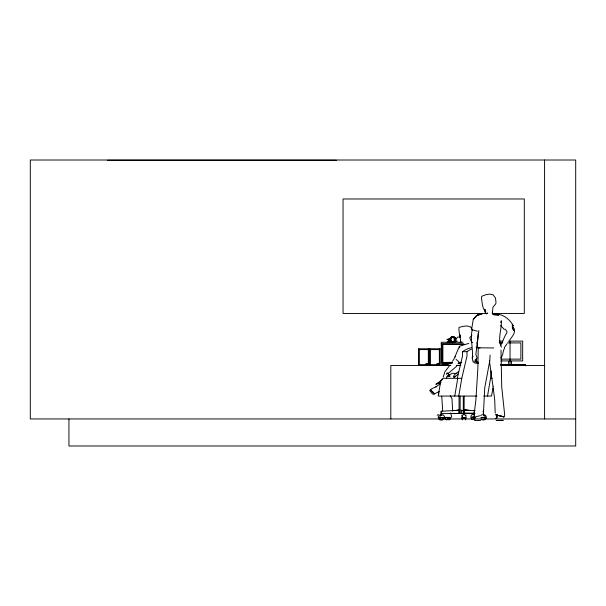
<?xml version="1.0" encoding="UTF-8"?>
<svg xmlns="http://www.w3.org/2000/svg" width="606" height="606" viewBox="0 0 606 606"><rect width="100%" height="100%" fill="white"/><g stroke="black" fill="none" stroke-linecap="round" stroke-linejoin="round"><path stroke-width="0.91" d="M478.217 348.548L477.854 368.698L475.884 399.998L474.051 414.981M483.383 414.868L484.724 387.969L489.845 360.358L490.065 355.071M465.423 418.163L465.673 417.511L465.605 419.935M478.157 333.149L477.157 347.806L493.761 347.95M487.535 396.059L490.542 378.311L491.14 370.872M450.614 338.633L450.387 340.004L451.644 342.178M465.635 415.625L465.832 414.845L466.112 417.511L461.901 417.511L462.181 414.845L462.461 417.511M454.75 396.059L457.765 378.311M458.78 396.059L461.787 378.311L467.029 355.987L467.029 351.692A34.981 26.361 90 0 1 471.423 349.162M493.216 386.295L491.564 396.059L483.823 396.059M472.279 329.482C469.945 338.777 473.301 348.609 472.332 357.911L472.892 356.199L472.203 357.987L473.021 361.752L474.831 363.032L478.49 363.6M478.884 330.528L475.861 354.29L476.96 357.585L476.081 362.176M497.276 414.898L496.617 418.579L497.041 416.58L495.746 418.693M451.743 417.292L450.75 412.959M473.278 319.423L476.392 315.711L482.073 313.878L477.626 314.597L473.278 319.423L471.544 329.672L477.483 331.224M457.272 378.311L462.507 355.987L462.507 351.692A34.981 26.361 90 0 1 471.574 347.723M500.844 322.483L501.26 320.733C501.935 329.581 497.253 338.64 501.412 347.2M451.394 338.019L450.917 339.989L451.69 341.792M485.391 312.605L485.724 311.302M462.098 418.163L462.355 417.511L462.423 419.935L462.098 418.163L465.923 418.163M446.448 378.189L447.107 376.538L448.841 375.826M456.439 338.716L457.666 336.951M454.894 356.926L459.409 346.276L468.817 343.367M500.609 345.776L505.51 334.845L506.919 332.861L506.828 331.217L505.01 329.103M503.548 420.261L496.193 420.549L502.51 420.541L497.231 420.549M443.183 377.121L444.933 371.713L449.978 365.085M455.386 356.525L452.523 361.335M418.708 348.768L419.208 349.601L419.208 364.623L418.708 365.463L418.708 348.768L429.04 348.768L429.04 365.463L428.328 364.623L428.328 349.601L429.04 348.768M429.737 348.768L430.245 349.601L430.245 364.623L429.737 365.463L429.737 348.768L440.07 348.768L440.07 365.463L439.358 364.623L439.358 349.601L440.07 348.768M450.553 338.633L451.288 337.557M450.705 337.481L449.887 338.678L449.841 340.648L449.114 340.799M506.957 343.882L504.374 347.609L504.45 348.458C502.457 351.275 503.594 355.343 500.776 357.752M509.578 340.148C512.252 336.368 517.426 331.05 512.676 326.71M471.93 335.08L469.726 337.784L471.582 342.026L472.612 342.61M456.674 366.168L449.417 372.516L446.501 374.175L447.387 372.826L448.198 373.849M454.212 377.212L455.401 376.197M459.659 337.057L459.401 336.815M457.954 374.349L454.076 377.455L453.333 376.477L454.947 374.364L458.401 371.584M463.59 344.011L442.577 344.011L442.577 362.502L452.121 362.32M437.176 415.337L438.441 414.398M442.607 379.364L436.002 384.204L440.767 382.401M440.403 383.704L435.858 386.954L436.578 386.514L431.26 388.999L429.737 390.544L432.495 394.029L433.752 394.241L439.221 391.521M448.432 341.504L449.485 341.133L448.432 341.504L448.251 339.186L449.341 339.307L448.251 339.186M452.637 342.095L453.947 341.201L454.379 339.421L453.682 337.792L452.265 337.269L450.955 338.163L450.523 339.943L451.22 341.572L453.258 342.367L454.705 341.383L455.182 339.405L454.409 337.603L452.841 337.027M447.023 376.341L452.243 373.319L457.053 373.425M452.22 337.057L451.879 336.815M452.538 336.906L451.228 337.557M451.94 336.815L450.644 337.481L449.758 339.542L449.023 339.686M441.282 362.767L441.782 362.502L441.782 344.011L441.282 343.64M486.133 313.916L487.792 313.067L486.262 313.734M473.498 418.92A2.507 1.394 -90 0 1 471.157 417.792L472.506 417.148L473.854 417.792M475.278 417.148L473.93 417.792A2.507 1.394 -90 0 0 474.922 419.564M452.341 342.723L452.637 342.398M441.145 381.939L436.002 384.204L440.66 382.219M447.417 418.042L449.008 417.39L450.599 418.042A2.507 1.644 -90 0 1 448.584 419.807M476.392 315.711L480.172 314.325M441.266 419.95A2.507 2.25 -90 0 1 438.509 418.178L440.683 417.534M439.979 418.178L442.153 417.534L444.319 418.178A2.507 2.25 -90 0 1 439.979 418.178L438.509 418.178M481.134 417.822L482.656 417.39L486.027 418.042A2.507 2.371 -90 0 1 483.126 419.807M458.651 337.057L459.469 336.913M475.983 416.686L479.899 415.769M453.068 336.921L452.159 337.057A2.772 2.212 -88.5 0 0 451.197 337.648M484.853 309.211L485.52 310.333L483.49 308.984L482.467 305.038L481.475 298.22L481.747 296.349C485.217 294.736 489.504 293.168 493.193 294.91L495.473 297.97L495.988 302.25L495.746 303.917L492.936 307.212L492.398 313.431L492.405 311.635L492.716 313.976L493.829 314.628L498.844 315.052L493.231 314.575C501.776 312.552 509.472 318.907 513.54 325.952L512.009 324.839M459.159 336.921L459.984 336.868M454.773 410.527L459.34 410.141M455.432 410.527L460.083 410.141M452.833 336.913L453.75 336.875A2.772 2.212 -88.5 0 1 455.924 339.345A2.772 2.212 -88.5 0 1 454.174 342.345L452.584 342.526A2.772 2.212 -88.5 0 1 450.569 338.731M441.274 413.61L459.151 413.527L459.151 410.201L441.274 411.292L441.274 414.807M476.543 358.555L475.096 359.866L476.361 361.812M451.349 342.132L448.114 342.132L448.94 341.239L447.258 342.004A5.575 0.432 -4.5 0 0 447.372 342.208M450.205 413.451L461.007 413.383L460.249 413.383M107.573 160.287L336.375 160.287M485.603 313.461L343.049 313.461L343.049 198.973L524.311 198.973L524.311 313.461L492.216 313.461M499.23 341.117L502.836 341.117M508.245 341.117L522.667 341.117L522.667 360.918L501.033 360.918M462.901 342.269L441.282 342.269L441.282 365.463M499.215 342.913L502.828 342.913M507.343 342.913L520.88 342.913L520.88 359.131L501.026 359.131M441.282 344.011L441.782 344.011M442.577 344.011L464.204 344.193M419.208 349.601L428.328 349.601M430.245 349.601L439.358 349.601M462.507 351.692L467.029 351.692M458.628 362.32L461.416 362.32M441.282 362.502L441.782 362.502M442.577 362.502L452.629 362.502M459.022 362.502L461.764 362.502M451.712 363.456L442.577 363.456L442.577 365.463M458.106 363.456L460.848 363.456M452.099 363.592L442.713 363.592L442.713 365.327L450.22 365.327M458.636 363.592L460.537 363.592M500.564 364.456L525.319 364.456L525.319 365.857M419.208 364.623L428.328 364.623M430.245 364.623L439.358 364.623M500.564 365.183L525.319 365.183M456.788 365.327L460.537 365.327M450.803 365.463L390.802 365.463L390.802 418.951M456.841 365.463L460.848 365.463M501.185 365.463L544.589 365.463M461.787 378.311L443.001 378.311L440.827 380.53L438.191 396.059L476.846 396.059M490.542 378.311L492.155 378.311M464.544 410.065L464.544 413.383L464.544 410.065L475.013 410.656M458.712 410.201L459.151 410.201M461.416 410.186L464.393 411.269L464.393 414.784L463.688 414.784L463.688 411.269L461.416 410.186L461.416 413.504L463.688 413.595M473.581 410.906L474.165 410.906M483.096 411.148L483.543 411.148L483.543 414.663L483.096 414.663M463.688 411.269L464.393 411.269M463.461 413.14L462.628 413.14L474.165 413.224L474.165 414.421L473.581 414.421L473.581 413.224M461.416 413.504L464.393 413.595M458.712 413.527L464.166 413.527M475.422 417.148L470.885 417.148A2.674 1.492 -90 0 1 473.119 414.83M444.615 417.39L450.894 417.39M480.914 417.39L486.323 417.39A2.674 2.53 -90 0 0 483.141 414.807M471.157 417.792L475.702 417.792M448.084 418.042A2.507 1.644 -90 0 1 446.493 419.897A2.507 1.644 -90 0 1 444.902 418.042L446.493 417.39L448.084 418.042L450.599 418.042M442.857 418.178L444.319 418.178M575.7 418.951L30.3 418.951L30.3 160.014L575.7 160.014L575.7 445.986L68.94 445.986L68.94 418.951M475.309 420.541L474.756 420.541L480.649 420.534M464.544 413.383L475.013 413.428M478.111 347.852L480.058 347.935M449.107 339.428L447.039 339.239A5.575 0.432 -4.5 0 0 450.069 339.481M493.829 314.628L494.814 314.719L492.716 313.976M463.545 409.906L469.93 410.542M463.461 409.823L470.597 410.542M451.584 342.178L452.69 342.398M475.718 361.615L478.119 362.153M452.402 342.723L450.046 341.458M495.913 414.86L503.95 416.89L495.913 414.86L503.95 416.89L504.684 414.951L501.7 386.673L501.003 350.033M483.739 417.39L486.027 418.042M475.68 361.706L477.967 362.524M474.013 360.956L474.915 361.434M485.762 312.537L484.671 311.916L484.558 309.469M456.015 359.335L458.59 361.577M448.152 373.705L450.061 376.091L449.538 376.682L448.107 375.394M451.091 342.405L449.781 340.648M500.647 325.49L504.222 329.429M472.377 329.785L470.476 326.914C466.825 325.043 462.711 326.498 458.992 327.414C458.492 332.399 460.56 336.807 460.613 341.746M450.213 395.65L451.97 398.672L452.705 411.179M460.204 335.656L459.78 334.732L460.302 336.05M512.244 326.907L513.57 330.406L512.244 326.376M459.409 346.276L459.704 347.927M492.951 386.28L489.421 360.812M493.193 388.143L494.716 399.755L495.2 413.133M441.751 396.263L442.698 410.77M449.084 339.686L449.167 340.799M448.932 339.315L449.076 341.14M448.773 339.178L448.955 341.496M544.589 160.014L544.589 418.951M525.213 364.479L525.213 365.176M511.456 361.335L511.456 364.13M510.047 341.117L510.047 360.918M510.047 361.335L510.047 364.13M508.639 361.335L508.639 364.13M483.323 411.148L483.323 414.663M477.543 342.829L477.543 343.625M477.02 341.89L477.02 343.746M474.066 412.663L474.066 414.421M464.166 396.263L464.075 414.784M463.295 396.263L463.295 410.8M460.143 396.263L460.143 413.527M459.068 396.263L459.068 413.527M445.463 363.592L445.463 365.327M442.827 344.193L442.827 362.32M438.706 391.968L438.706 394.423M476.089 347.723A34.981 26.361 90 0 1 477.679 347.503M473.809 416.458A2.674 1.492 -90 0 1 473.862 417.148M473.93 417.148A2.674 1.492 -90 0 1 474.68 414.83M484.944 418.042A2.507 2.371 -90 0 1 480.982 419.163M483.255 414.807A2.674 2.53 -90 0 1 485.133 417.39M480.816 415.504A2.674 2.53 -90 0 1 481.952 414.807M439.82 417.534A2.674 2.401 -90 0 1 442.221 414.86A2.674 2.401 -90 0 1 444.622 417.534L438.206 417.534A2.674 2.401 -90 0 1 441.804 415.216M459.674 336.875A2.772 1.667 88.9 0 1 460.454 337.194M460.81 341.754A2.772 1.667 88.9 0 1 460.098 342.345M461.121 341.746A2.772 1.667 88.9 0 1 460.408 342.345M453.515 336.868A2.772 2.212 -88.5 0 1 455.689 339.337A2.772 2.212 -88.5 0 1 453.939 342.345M443.35 364.123L443.35 364.721L443.35 364.123M444.44 364.123L444.44 364.721L444.44 364.123M456.985 341.14L455.795 341.496L456.985 341.14M428.033 363.653L425.844 363.653L425.844 364.35L428.033 364.35L428.033 363.653M439.062 363.653L436.873 363.653L436.873 364.35L439.062 364.35L439.062 363.653M446.614 364.07L446.319 364.767L446.614 364.07M447.311 364.07L447.016 364.767L447.311 364.07M448.008 364.07L447.705 364.767L448.008 364.07M441.585 411.292L441.107 411.292L441.107 414.807L441.585 414.807L441.585 411.292M434.51 393.824L430.752 389.976L434.51 393.824"/></g></svg>
